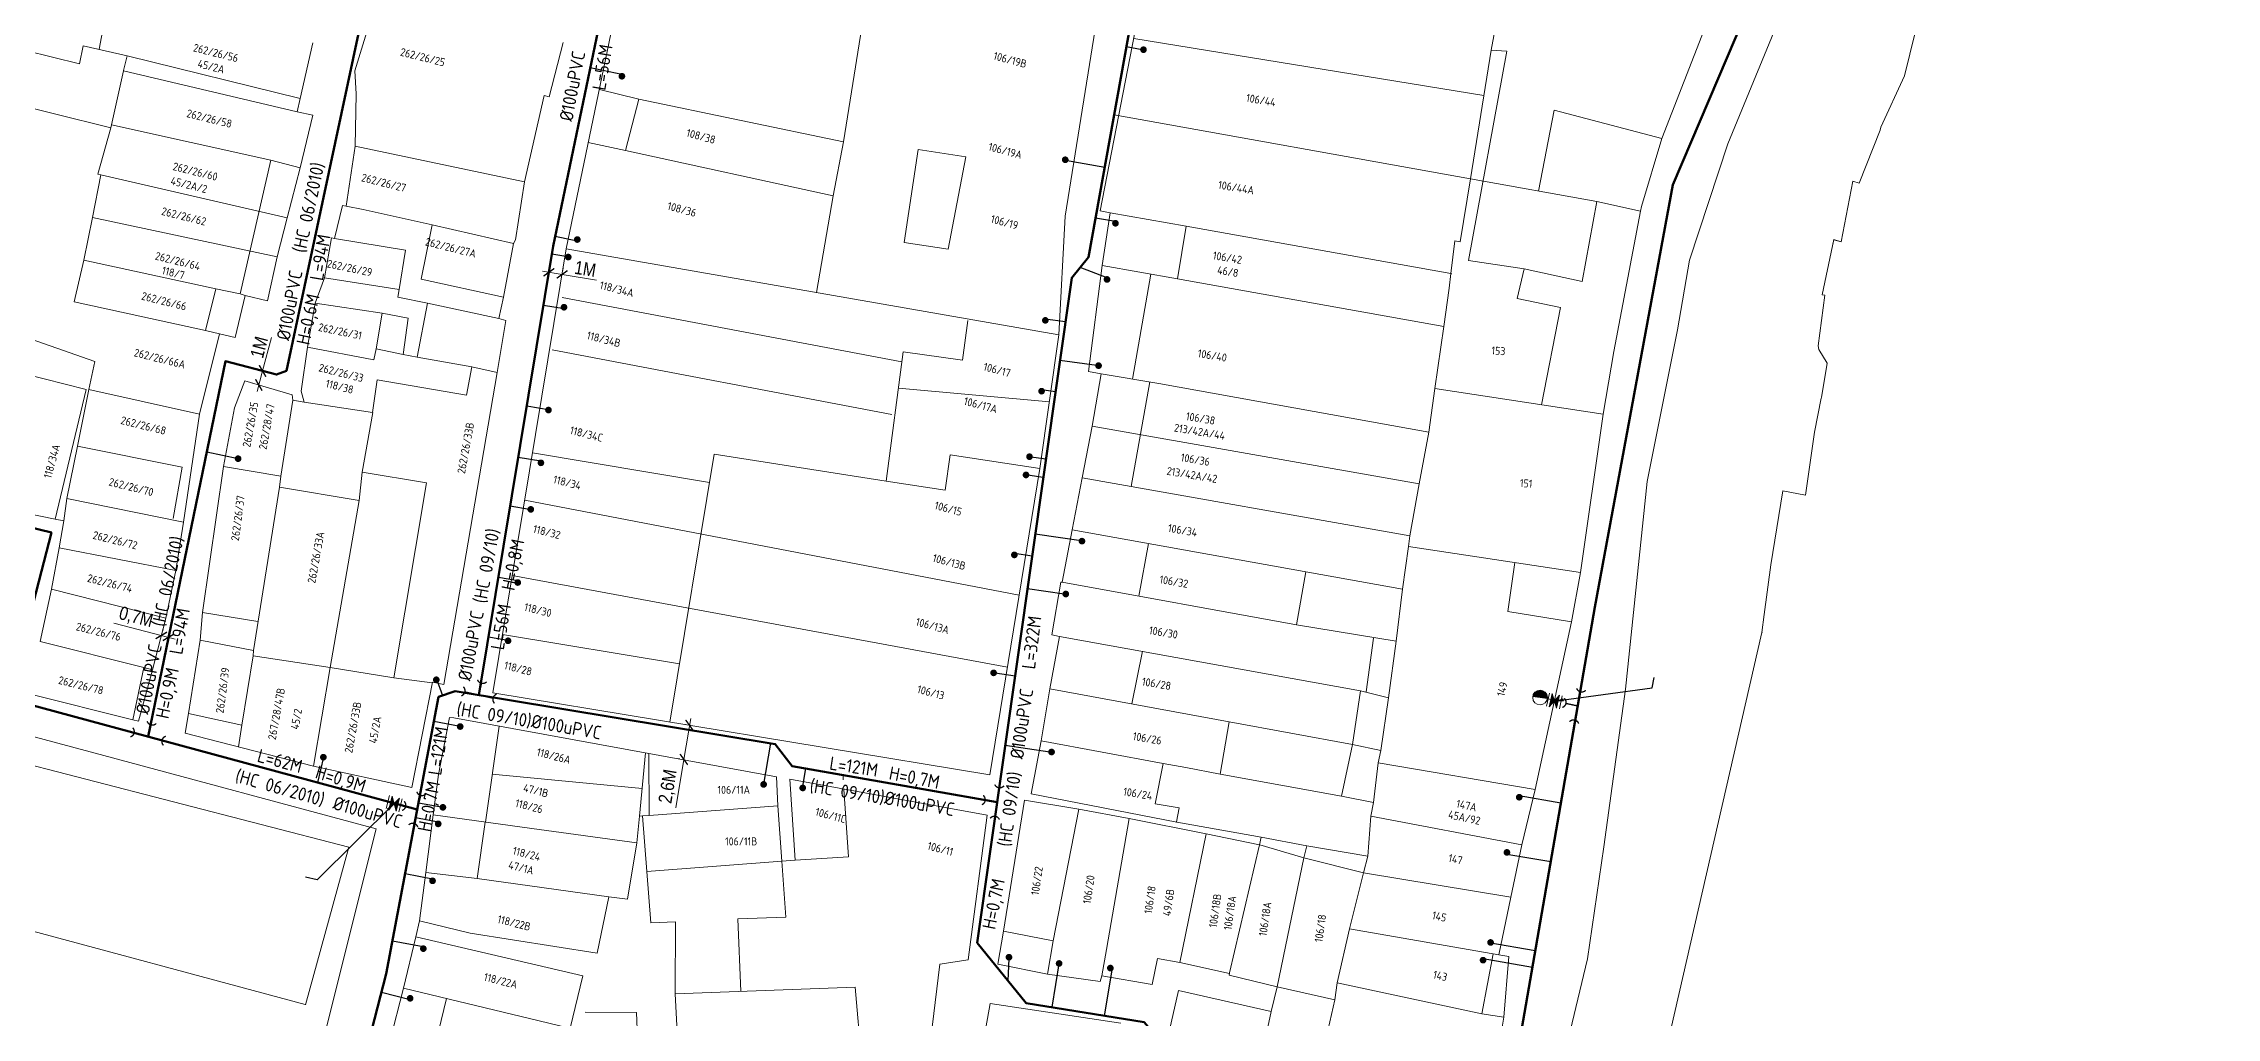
# Model space of a CAD drawing. Header units: inches. Extents: x 595615 to 1194060, y 1190840 to 2385448.
# Drawn here: x 596549 to 596712, y 1191219.3 to 1191292.4 of the extents above; entities that cross this region are included whole.
import ezdxf
from ezdxf.enums import TextEntityAlignment as Align

# ---------------------------------------------------------------- set-up
doc = ezdxf.new("R2010")
doc.units = ezdxf.units.IN
doc.header["$MEASUREMENT"] = 0
doc.layers.get('Defpoints').update_dxf_attribs({"color": 1})
for name, color, linetype, lineweight in [('Chitiet', 4, 'Continuous', 9), ('DN 100 uPVC', 4, 'Continuous', 50), ('DN 25 PE', 40, 'Continuous', 30), ('DOSAU', 2, 'Continuous', 20), ('DUONG CACH LE', 112, 'Continuous', 5), ('NAM-CDAI', 220, 'Continuous', 25), ('Nen_HTHANH-TP', 9, 'Continuous', 0), ('Nen_SN-HTHANH-TP_new', 7, 'Continuous', 0), ('Nen_SN_HTHANH_old', 9, 'Continuous', 0), ('ONG CAP 3 (DADT)', 221, 'Continuous', 50), ('Te', 4, 'Continuous', 15), ('TEXT PIPE', 3, 'Continuous', 25), ('TLK 15', 220, 'Continuous', 20), ('Trucuuhoa', 1, 'Continuous', 15), ('VAN', 7, 'Continuous', 20)]:
    doc.layers.add(name, color=color, linetype=linetype, lineweight=lineweight)
doc.layers.add('ki hieu van', color=170, linetype='Continuous')
doc.styles.add('Sonha_QTB', font='isocp.shx', dxfattribs={"height": 0.6, "bigfont": 'bigfont.shx'})
doc.styles.add('text', font='isocp2.shx')
doc.styles.add('VNI-HC', font='VHELVCN_0.TTF')
doc.dimstyles.new('DUONG KICH THUOC', dxfattribs={"dimtxt": 1, "dimasz": 0.7, "dimexe": 0.5, "dimexo": 0.3, "dimgap": 0.2, "dimtad": 1, "dimzin": 0, "dimdsep": 46, "dimtxsty": 'VNI-HC', "dimblk": 'ARCHTICK', "dimcen": 0.09, "dimdle": 0.5, "dimclrd": 256, "dimclre": 256, "dimclrt": 256, "dimadec": 0, "dimazin": 0, "dimtfac": 1, "dimtofl": 0, "dimtmove": 0, "dimatfit": 3, "dimfxl": 1, "dimtolj": 1, "dimtzin": 0, "dimlwd": -1, "dimlwe": -1, "dimarcsym": 0})

# ---------------------------------------------------------------- blocks, each defined once
blk = doc.blocks.new('TLK 15')
at = {"layer": 'TLK 15', "linetype": 'Continuous', "const_width": 0.25}
blk.add_lwpolyline([(-0.125, 0, 1), (0.125, 0, 1)], format="xyb", close=True, dxfattribs=at)
blk = doc.blocks.new('Trucuuhoa100')
at = {"layer": 'Trucuuhoa', "linetype": 'Continuous'}
blk.add_hatch(color=256, dxfattribs=at).paths.add_polyline_path([(0.55, 0, 0.414373), (0, 0.55, 0.414055), (-0.55, 0)])
blk.add_line((-0.55, 0), (0.55, 0), dxfattribs=at)
at = {"layer": 'Trucuuhoa', "linetype": 'Continuous', "flags": 128}
blk.add_lwpolyline([(0.55, -0.02), (0.89, -0.02)], dxfattribs=at)
at = {"layer": 'Trucuuhoa', "linetype": 'Continuous'}
blk.add_circle((0, 0), 0.551, dxfattribs=at)
blk = doc.blocks.new('VAN')
at = {"layer": 'VAN'}
h = blk.add_hatch(color=256, dxfattribs=at)
h.paths.add_polyline_path([(0.21, -0.5), (0.49, 0), (0.21, 0.5)])
h.paths.add_polyline_path([(0.77, 0.5), (0.49, 0), (0.77, -0.5)])
at = {"layer": 'VAN', "ltscale": 100}
for p, q in [((0, 0.5), (0, -0.5)), ((0.77, -0.5), (0.21, 0.5)), ((0.21, -0.5), (0.77, 0.5)), ((0.21, 0.5), (0.21, -0.5)), ((0.77, 0.5), (0.77, -0.5)), ((0.98, 0.5), (0.98, -0.5))]:
    blk.add_line(p, q, dxfattribs=at)
blk = doc.blocks.new('TE+VAN')
at = {"layer": 'Chitiet', "ltscale": 100, "const_width": 0.1}
for points in [[(-0.35, 1.28, 0.571257), (0.35, 1.28)], [(1.1, 0.35, 0.571257), (1.1, -0.35)], [(0.35, -1.28, 0.571257), (-0.35, -1.28)]]:
    blk.add_lwpolyline(points, format="xyb", dxfattribs=at)
for points in [[(0, -1.08), (0, 1.08)], [(0.9, 0), (0, 0)]]:
    blk.add_lwpolyline(points, dxfattribs=at)
at = {"layer": 'VAN'}
blk.add_blockref('VAN', (1.3, 0), dxfattribs=at)
blk = doc.blocks.new('_ArchTick')
at = {"color": 0, "linetype": 'ByBlock', "const_width": 0.15}
blk.add_lwpolyline([(-0.5, -0.5), (0.5, 0.5)], dxfattribs=at)
blk = doc.blocks.new('*D169')
at = {"layer": 'Defpoints', "color": 0}
for p in [(596597.48, 1191241.24), (596597.06, 1191238.68), (596597.06, 1191238.68)]:
    blk.add_point(p, dxfattribs=at)
at = {"layer": 'DUONG CACH LE'}
for p, q in [((596597.19, 1191241.29), (596596.99, 1191241.32)), ((596597.57, 1191241.74), (596597.06, 1191238.68)), ((596596.76, 1191238.73), (596596.57, 1191238.76)), ((596597.06, 1191238.68), (596596.46, 1191235.05))]:
    blk.add_line(p, q, dxfattribs=at)
at = {"layer": 'DUONG CACH LE', "xscale": 0.7, "yscale": 0.7, "zscale": 0.7}
for p, rotation in [((596597.48, 1191241.24), 80.59979842711198), ((596597.06, 1191238.68), 260.599798427112)]:
    blk.add_blockref('_ArchTick', p, dxfattribs=dict(at, rotation=rotation))
at = {"layer": 'DUONG CACH LE', "insert": (596595.92, 1191236.65), "char_height": 1, "attachment_point": 5, "rotation": 80.5998, "style": 'VNI-HC'}
blk.add_mtext('\\A1;2,6M', dxfattribs=at)
blk = doc.blocks.new('TE1')
at = {"layer": 'Chitiet', "ltscale": 100, "const_width": 0.1}
for points in [[(-0.35, 1.28, 0.571257), (0.35, 1.28)], [(1.1, 0.35, 0.571257), (1.1, -0.35)], [(0.35, -1.28, 0.571257), (-0.35, -1.28)]]:
    blk.add_lwpolyline(points, format="xyb", dxfattribs=at)
for points in [[(0, -1.08), (0, 1.08)], [(0.9, 0), (0, 0)]]:
    blk.add_lwpolyline(points, dxfattribs=at)
blk = doc.blocks.new('*D173')
at = {"layer": 'Defpoints', "color": 0}
for p in [(596557.88, 1191247.98), (596557.88, 1191247.98), (596558.42, 1191247.84)]:
    blk.add_point(p, dxfattribs=at)
at = {"layer": 'DUONG CACH LE'}
for p, q in [((596557.88, 1191247.98), (596554.33, 1191248.9)), ((596558.91, 1191247.71), (596557.88, 1191247.98)), ((596557.96, 1191248.27), (596558.01, 1191248.46)), ((596558.5, 1191248.13), (596558.55, 1191248.32))]:
    blk.add_line(p, q, dxfattribs=at)
at = {"layer": 'DUONG CACH LE', "xscale": 0.7, "yscale": 0.7, "zscale": 0.7}
for p, rotation in [((596557.88, 1191247.98), 165.4554164705015), ((596558.42, 1191247.84), 345.4554164705015)]:
    blk.add_blockref('_ArchTick', p, dxfattribs=dict(at, rotation=rotation))
at = {"layer": 'DUONG CACH LE', "insert": (596555.97, 1191249.3), "char_height": 1, "attachment_point": 5, "rotation": 345.4554, "style": 'VNI-HC'}
blk.add_mtext('\\A1;0,7M', dxfattribs=at)
blk = doc.blocks.new('*D174')
at = {"layer": 'Defpoints', "color": 0}
for p in [(596565.19, 1191266.76), (596565.47, 1191267.81), (596565.47, 1191267.81)]:
    blk.add_point(p, dxfattribs=at)
at = {"layer": 'DUONG CACH LE'}
for p, q in [((596565.47, 1191267.81), (596566.13, 1191270.33)), ((596564.9, 1191266.84), (596564.71, 1191266.89)), ((596565.18, 1191267.88), (596564.98, 1191267.94)), ((596565.06, 1191266.28), (596565.47, 1191267.81))]:
    blk.add_line(p, q, dxfattribs=at)
at = {"layer": 'DUONG CACH LE', "xscale": 0.7, "yscale": 0.7, "zscale": 0.7}
for p, rotation in [((596565.47, 1191267.81), 75.20845111313828), ((596565.19, 1191266.76), 255.2084511131383)]:
    blk.add_blockref('_ArchTick', p, dxfattribs=dict(at, rotation=rotation))
at = {"layer": 'DUONG CACH LE', "insert": (596565.21, 1191269.59), "char_height": 1, "attachment_point": 5, "rotation": 75.2085, "style": 'VNI-HC'}
blk.add_mtext('\\A1;1M', dxfattribs=at)
blk = doc.blocks.new('*D218')
at = {"layer": 'Defpoints', "color": 0}
for p in [(596586.94, 1191275.21), (596587.93, 1191275.05), (596587.93, 1191275.05)]:
    blk.add_point(p, dxfattribs=at)
at = {"layer": 'DUONG CACH LE'}
for p, q in [((596586.45, 1191275.29), (596587.93, 1191275.05)), ((596586.99, 1191275.51), (596587.02, 1191275.7)), ((596587.93, 1191275.05), (596590.5, 1191274.62)), ((596587.98, 1191275.34), (596588.01, 1191275.54))]:
    blk.add_line(p, q, dxfattribs=at)
at = {"layer": 'DUONG CACH LE', "xscale": 0.7, "yscale": 0.7, "zscale": 0.7}
for p, rotation in [((596586.94, 1191275.21), 170.5997984338686), ((596587.93, 1191275.05), 350.5997984338686)]:
    blk.add_blockref('_ArchTick', p, dxfattribs=dict(at, rotation=rotation))
at = {"layer": 'DUONG CACH LE', "insert": (596589.67, 1191275.47), "char_height": 1, "attachment_point": 5, "rotation": 350.5998, "style": 'VNI-HC'}
blk.add_mtext('\\A1;1M', dxfattribs=at)

msp = doc.modelspace()

# ---------------------------------------------------------------- linework, layer by layer
at = {"layer": 'DN 100 uPVC'}
for points in [[(596629.027, 1191121.323), (596637.933, 1191169.226), (596637.245, 1191171.069), (596627.493, 1191173.597), (596627.143, 1191174.767), (596628.641, 1191182.293), (596632.702, 1191217.648), (596631.58, 1191218.977), (596622.714, 1191220.411), (596619.042, 1191224.932), (596626.142, 1191274.799), (596627.407, 1191276.336), (596641.895, 1191356.776), (596648.389, 1191390.194), (596654.614, 1191419.381), (596655.754, 1191420.109), (596656.107, 1191421.656)], [(596576.018, 1191326.824), (596577.739, 1191326.414), (596578.201, 1191325.385), (596577.364, 1191315.638), (596576.627, 1191311.607), (596574.377, 1191299.884), (596572.734, 1191293.454), (596567.256, 1191267.826), (596566.505, 1191267.534), (596562.687, 1191268.542), (596556.891, 1191240.394)], [(596591.626, 1191298.201), (596587.263, 1191277.159), (596581.692, 1191243.508)], [(596535.254, 1191259.191), (596549.641, 1191255.689), (596546.431, 1191243.225), (596577.074, 1191234.931)], [(596561.028, 1191169.64), (596564.081, 1191181.236), (596574.744, 1191222.608), (596578.668, 1191243.366), (596579.912, 1191243.802), (596603.906, 1191239.835), (596605.183, 1191238.183), (596620.544, 1191235.486)]]:
    msp.add_lwpolyline(points, dxfattribs=at)
at = {"layer": 'DN 25 PE'}
for p, q in [((596631.398, 1191291.901), (596630.248, 1191292.108)), ((596592.414, 1191290.036), (596590.035, 1191290.529)), ((596625.53, 1191283.646), (596628.623, 1191283.089)), ((596589.068, 1191277.54), (596587.413, 1191277.883)), ((596629.422, 1191279.012), (596627.937, 1191279.279)), ((596588.517, 1191276.352), (596587.166, 1191276.575)), ((596628.788, 1191274.798), (596626.774, 1191275.567)), ((596588.073, 1191272.462), (596586.528, 1191272.717)), ((596624.163, 1191271.729), (596625.674, 1191271.514)), ((596628.028, 1191268.208), (596625.259, 1191268.603)), ((596587.033, 1191264.879), (596585.278, 1191265.17)), ((596623.88, 1191266.42), (596624.928, 1191266.271)), ((596563.635, 1191261.233), (596561.281, 1191261.717)), ((596586.34, 1191261.046), (596584.642, 1191261.327)), ((596622.839, 1191260.013), (596624.013, 1191259.845)), ((596623.101, 1191261.382), (596624.209, 1191261.224)), ((596585.457, 1191257.432), (596584.036, 1191257.667)), ((596627.035, 1191255.049), (596623.403, 1191255.566)), ((596621.843, 1191254.142), (596623.174, 1191253.952)), ((596584.607, 1191252.072), (596583.15, 1191252.314)), ((596625.572, 1191251.085), (596622.821, 1191251.477)), ((596584.005, 1191247.578), (596582.41, 1191247.842)), ((596578.497, 1191244.78), (596578.957, 1191243.467)), ((596620.41, 1191245.172), (596621.893, 1191244.961)), ((596580.288, 1191241.148), (596578.319, 1191241.52)), ((596570.03, 1191238.847), (596569.588, 1191236.958)), ((596603.041, 1191236.684), (596603.571, 1191239.891)), ((596624.504, 1191239.238), (596621.147, 1191239.716)), ((596605.971, 1191236.668), (596606.206, 1191238.003)), ((596659.695, 1191235.972), (596662.819, 1191235.43)), ((596578.639, 1191233.975), (596576.953, 1191234.294)), ((596578.868, 1191235.089), (596577.165, 1191235.411)), ((596658.775, 1191231.586), (596662.054, 1191231.017)), ((596578.215, 1191229.703), (596576.159, 1191230.091)), ((596577.525, 1191224.619), (596575.207, 1191225.057)), ((596657.422, 1191224.956), (596660.897, 1191224.353)), ((596621.437, 1191223.724), (596621.345, 1191222.096)), ((596625.196, 1191223.507), (596624.645, 1191220.098)), ((596629.164, 1191223.037), (596628.586, 1191219.461)), ((596656.985, 1191223.754), (596660.682, 1191223.112)), ((596576.537, 1191220.645), (596574.382, 1191221.201))]:
    msp.add_line(p, q, dxfattribs=at)
at = {"layer": 'Nen_HTHANH-TP', "linetype": 'Continuous'}
for p, q in [((596628.273, 1191279.81), (596633.312, 1191305.674)), ((596659.355, 1191301.435), (596657.603, 1191291.874)), ((596681.956, 1191300.944), (596675.339, 1191284.838)), ((596675.339, 1191284.838), (596681.956, 1191300.944)), ((596675.438, 1191298.218), (596670.398, 1191285.244)), ((596554.029, 1191296.19), (596553.213, 1191291.95)), ((596574.169, 1191296.097), (596572.384, 1191290.325)), ((596542.612, 1191293.091), (596551.744, 1191290.838)), ((596625.653, 1191279.418), (596627.902, 1191293.43)), ((596689.392, 1191293.2), (596688.574, 1191289.939)), ((596688.574, 1191289.939), (596689.392, 1191293.2)), ((596551.744, 1191290.838), (596552.013, 1191292.189)), ((596552.013, 1191292.189), (596555.323, 1191291.431)), ((596555.054, 1191290.341), (596555.323, 1191291.431)), ((596568.286, 1191288.242), (596555.323, 1191291.431)), ((596569.252, 1191292.413), (596568.286, 1191288.242)), ((596588.012, 1191292.448), (596586.956, 1191288.357)), ((596658.773, 1191291.785), (596655.896, 1191276.082)), ((596656.031, 1191282.213), (596657.603, 1191291.874)), ((596658.773, 1191291.785), (596657.603, 1191291.874)), ((596541.025, 1191289.29), (596554.088, 1191286.04)), ((596555.054, 1191290.321), (596554.147, 1191286.26)), ((596555.054, 1191290.321), (596568.077, 1191287.232)), ((596572.384, 1191290.325), (596572.495, 1191288.595)), ((596686.808, 1191286.097), (596688.574, 1191289.939)), ((596686.808, 1191286.097), (596688.574, 1191289.939)), ((596568.286, 1191288.242), (596568.077, 1191287.232)), ((596572.495, 1191288.595), (596572.409, 1191284.665)), ((596586.596, 1191288.457), (596585.111, 1191281.995)), ((596586.956, 1191288.357), (596586.596, 1191288.457)), ((596592.679, 1191284.351), (596593.676, 1191288.182)), ((596593.676, 1191288.182), (596609.028, 1191284.995)), ((596554.088, 1191286.04), (596553.11, 1191282.56)), ((596554.147, 1191286.26), (596554.088, 1191286.04)), ((596554.147, 1191286.26), (596566.09, 1191283.62)), ((596568.077, 1191287.232), (596569.247, 1191286.983)), ((596569.247, 1191286.983), (596568.3, 1191283.042)), ((596656.031, 1191282.213), (596629.332, 1191287.021)), ((596661.141, 1191281.297), (596662.317, 1191287.368)), ((596662.317, 1191287.368), (596670.398, 1191285.244)), ((596686.808, 1191286.097), (596686.768, 1191285.867)), ((596686.768, 1191285.867), (596686.808, 1191286.097)), ((596572.409, 1191284.665), (596571.732, 1191280.175)), ((596585.111, 1191281.995), (596572.409, 1191284.665)), ((596609.028, 1191284.995), (596608.262, 1191280.934)), ((596613.575, 1191277.438), (596614.619, 1191284.409)), ((596614.619, 1191284.409), (596618.209, 1191283.872)), ((596670.398, 1191285.244), (596668.872, 1191280.133)), ((596675.339, 1191284.838), (596672.456, 1191276.116)), ((596672.456, 1191276.116), (596675.339, 1191284.838)), ((596686.768, 1191285.867), (596685.181, 1191281.896)), ((596685.181, 1191281.896), (596686.768, 1191285.867)), ((596566.09, 1191283.62), (596563.788, 1191273.598)), ((596566.09, 1191283.62), (596568.3, 1191283.042)), ((596568.3, 1191283.042), (596567.303, 1191279.301)), ((596608.262, 1191280.934), (596592.679, 1191284.351)), ((596618.209, 1191283.872), (596616.875, 1191276.951)), ((596552.713, 1191279.309), (596553.35, 1191282.51)), ((596553.11, 1191282.56), (596553.35, 1191282.51)), ((596553.35, 1191282.51), (596567.303, 1191279.301)), ((596584.424, 1191277.645), (596585.111, 1191281.995)), ((596655.274, 1191277.502), (596656.031, 1191282.213)), ((596656.031, 1191282.213), (596665.522, 1191280.51)), ((596684.711, 1191282.036), (596683.824, 1191277.505)), ((596683.824, 1191277.505), (596684.711, 1191282.036)), ((596685.181, 1191281.896), (596684.711, 1191282.036)), ((596684.711, 1191282.036), (596685.181, 1191281.896)), ((596571.472, 1191280.224), (596570.874, 1191277.744)), ((596571.732, 1191280.175), (596571.472, 1191280.224)), ((596573.023, 1191279.916), (596571.732, 1191280.175)), ((596578.183, 1191278.76), (596573.023, 1191279.916)), ((596629.013, 1191279.661), (596628.273, 1191279.81)), ((596628.416, 1191275.72), (596629.013, 1191279.661)), ((596634.734, 1191278.675), (596629.013, 1191279.661)), ((596664.407, 1191274.529), (596665.522, 1191280.51)), ((596665.522, 1191280.51), (596668.783, 1191279.803)), ((596666.791, 1191269.281), (596668.783, 1191279.803)), ((596668.872, 1191280.133), (596668.783, 1191279.803)), ((596552.713, 1191279.309), (596552.076, 1191276.119)), ((596552.713, 1191279.309), (596566.565, 1191276.36)), ((596567.303, 1191279.301), (596566.565, 1191276.36)), ((596578.183, 1191278.76), (596577.367, 1191274.699)), ((596578.183, 1191278.76), (596584.285, 1191277.365)), ((596625.653, 1191279.418), (596625.18, 1191270.508)), ((596634.734, 1191278.675), (596634.067, 1191274.725)), ((596654.576, 1191275.111), (596634.734, 1191278.675)), ((596566.565, 1191276.36), (596565.848, 1191273.08)), ((596570.644, 1191277.784), (596570.127, 1191274.803)), ((596570.874, 1191277.744), (596570.644, 1191277.784)), ((596576.185, 1191276.868), (596570.874, 1191277.744)), ((596576.185, 1191276.868), (596575.707, 1191273.908)), ((596584.285, 1191277.365), (596583.528, 1191273.334)), ((596584.285, 1191277.365), (596584.424, 1191277.645)), ((596588.246, 1191276.976), (596625.18, 1191270.508)), ((596616.875, 1191276.951), (596613.575, 1191277.438)), ((596654.576, 1191275.111), (596654.864, 1191277.572)), ((596654.864, 1191277.572), (596655.274, 1191277.502)), ((596682.418, 1191273.524), (596683.195, 1191277.205)), ((596682.418, 1191273.524), (596683.195, 1191277.205)), ((596683.195, 1191277.205), (596683.294, 1191277.665)), ((596683.195, 1191277.205), (596683.294, 1191277.655)), ((596683.294, 1191277.665), (596683.824, 1191277.505)), ((596683.294, 1191277.655), (596683.824, 1191277.505)), ((596552.076, 1191276.119), (596551.348, 1191272.988)), ((596552.076, 1191276.119), (596561.977, 1191273.967)), ((596570.127, 1191274.803), (596569.418, 1191272.883)), ((596570.127, 1191274.803), (596575.707, 1191273.908)), ((596577.367, 1191274.699), (596583.528, 1191273.334)), ((596627.402, 1191267.77), (596628.416, 1191275.72)), ((596634.067, 1191274.725), (596628.416, 1191275.72)), ((596630.693, 1191267.192), (596632.086, 1191275.073)), ((596654.04, 1191271.151), (596634.067, 1191274.725)), ((596654.447, 1191274.021), (596654.576, 1191275.111)), ((596654.636, 1191275.101), (596654.576, 1191275.111)), ((596660.056, 1191275.456), (596655.896, 1191276.082)), ((596659.548, 1191273.235), (596660.056, 1191275.456)), ((596660.056, 1191275.456), (596664.407, 1191274.529)), ((596672.456, 1191276.116), (596671.57, 1191270.895)), ((596671.57, 1191270.895), (596672.456, 1191276.116)), ((596551.348, 1191272.988), (596561.18, 1191270.836)), ((596561.18, 1191270.836), (596561.977, 1191273.967)), ((596563.788, 1191273.598), (596561.977, 1191273.967)), ((596563.42, 1191270.328), (596564.168, 1191273.478)), ((596564.168, 1191273.478), (596563.788, 1191273.598)), ((596565.848, 1191273.08), (596564.168, 1191273.478)), ((596575.707, 1191273.908), (596575.608, 1191273.338)), ((596575.608, 1191273.338), (596577.848, 1191272.89)), ((596583.528, 1191273.334), (596583.189, 1191271.734)), ((596654.04, 1191271.151), (596654.447, 1191274.021)), ((596662.788, 1191272.558), (596659.548, 1191273.235)), ((596682.618, 1191273.494), (596682.101, 1191269.694)), ((596682.101, 1191269.694), (596682.618, 1191273.494)), ((596682.618, 1191273.494), (596682.418, 1191273.524)), ((596682.618, 1191273.494), (596682.418, 1191273.524)), ((596569.418, 1191272.883), (596568.851, 1191269.592)), ((596569.418, 1191272.883), (596574.429, 1191272.147)), ((596574.429, 1191272.147), (596573.981, 1191269.476)), ((596574.429, 1191272.147), (596576.389, 1191271.758)), ((596576.389, 1191271.758), (596576.011, 1191269.038)), ((596577.848, 1191272.89), (596577.061, 1191268.839)), ((596577.848, 1191272.89), (596583.189, 1191271.734)), ((596583.699, 1191271.594), (596583.052, 1191267.684)), ((596583.189, 1191271.734), (596583.699, 1191271.594)), ((596618.359, 1191271.602), (596617.942, 1191268.622)), ((596661.364, 1191265.277), (596662.788, 1191272.558)), ((596552.892, 1191268.509), (596548.11, 1191270.196)), ((596560.745, 1191264.576), (596562.24, 1191270.597)), ((596561.18, 1191270.836), (596562.24, 1191270.597)), ((596562.24, 1191270.597), (596563.42, 1191270.328)), ((596623.748, 1191260.497), (596625.18, 1191270.508)), ((596654.04, 1191271.151), (596653.373, 1191266.49)), ((596671.57, 1191270.895), (596669.289, 1191259.523)), ((596669.289, 1191259.523), (596671.57, 1191270.895)), ((596682.101, 1191269.694), (596682.171, 1191269.424)), ((596682.171, 1191269.424), (596682.101, 1191269.694)), ((596552.443, 1191266.419), (596552.892, 1191268.509)), ((596568.363, 1191266.292), (596568.851, 1191269.592)), ((596568.851, 1191269.592), (596573.802, 1191268.646)), ((596573.981, 1191269.476), (596573.802, 1191268.646)), ((596573.981, 1191269.476), (596576.011, 1191269.038)), ((596576.011, 1191269.038), (596577.061, 1191268.839)), ((596577.061, 1191268.839), (596581.162, 1191268.112)), ((596581.162, 1191268.112), (596580.764, 1191266.002)), ((596581.162, 1191268.112), (596583.052, 1191267.684)), ((596612.219, 1191259.547), (596613.511, 1191269.248)), ((596613.511, 1191269.248), (596617.942, 1191268.622)), ((596665.985, 1191264.571), (596666.791, 1191269.281)), ((596682.782, 1191268.384), (596682.171, 1191269.424)), ((596682.782, 1191268.384), (596682.171, 1191269.424)), ((596682.782, 1191268.384), (596682.354, 1191265.824)), ((596682.354, 1191265.824), (596682.782, 1191268.384)), ((596547.522, 1191267.615), (596552.253, 1191266.419)), ((596563.364, 1191265.048), (596564.143, 1191267.068)), ((596564.143, 1191267.068), (596567.684, 1191266.021)), ((596574.073, 1191267.136), (596573.715, 1191264.696)), ((596580.764, 1191266.002), (596574.073, 1191267.136)), ((596583.052, 1191267.684), (596579.071, 1191244.29)), ((596624.464, 1191265.502), (596613.148, 1191266.522)), ((596628.342, 1191267.6), (596627.402, 1191267.77)), ((596627.666, 1191263.68), (596628.342, 1191267.6)), ((596628.342, 1191267.6), (596632.673, 1191266.874)), ((596631.296, 1191263.083), (596632.003, 1191267.003)), ((596652.906, 1191263.22), (596632.673, 1191266.874)), ((596652.906, 1191263.22), (596653.373, 1191266.49)), ((596665.985, 1191264.571), (596653.373, 1191266.49)), ((596549.931, 1191256.687), (596552.253, 1191266.419)), ((596552.443, 1191266.419), (596551.587, 1191262.178)), ((596552.443, 1191266.419), (596560.745, 1191264.576)), ((596562.548, 1191260.637), (596563.364, 1191265.048)), ((596566.849, 1191259.931), (596567.744, 1191265.611)), ((596567.684, 1191266.021), (596567.744, 1191265.611)), ((596567.744, 1191265.611), (596568.594, 1191265.462)), ((596568.594, 1191265.462), (596568.363, 1191266.292)), ((596568.594, 1191265.462), (596573.715, 1191264.696)), ((596681.836, 1191263.233), (596682.344, 1191265.774)), ((596681.836, 1191263.233), (596682.344, 1191265.774)), ((596682.344, 1191265.774), (596682.354, 1191265.824)), ((596682.344, 1191265.774), (596682.354, 1191265.824)), ((596559.531, 1191256.475), (596560.745, 1191264.576)), ((596573.735, 1191264.696), (596572.938, 1191260.216)), ((596573.715, 1191264.696), (596573.735, 1191264.696)), ((596626.929, 1191259.799), (596627.666, 1191263.68)), ((596627.666, 1191263.68), (596652.199, 1191259.34)), ((596652.906, 1191263.22), (596652.199, 1191259.34)), ((596665.985, 1191264.571), (596664.284, 1191252.689)), ((596681.17, 1191258.503), (596681.836, 1191263.233)), ((596681.17, 1191258.503), (596681.836, 1191263.233)), ((596551.587, 1191262.178), (596550.8, 1191258.238)), ((596551.587, 1191262.178), (596559.448, 1191260.605)), ((596598.978, 1191259.445), (596585.711, 1191261.662)), ((596631.296, 1191263.083), (596630.599, 1191259.152)), ((596558.771, 1191256.754), (596559.448, 1191260.605)), ((596560.977, 1191249.696), (596562.548, 1191260.637)), ((596566.849, 1191259.931), (596562.548, 1191260.637)), ((596566.739, 1191259.091), (596566.849, 1191259.931)), ((596572.938, 1191260.216), (596572.72, 1191258.085)), ((596572.938, 1191260.216), (596577.759, 1191259.429)), ((596617.017, 1191261.511), (596616.659, 1191258.871)), ((596623.748, 1191260.497), (596617.017, 1191261.511)), ((596620.007, 1191237.514), (596623.748, 1191260.497)), ((596566.739, 1191259.091), (596564.779, 1191246.859)), ((596572.72, 1191258.085), (596566.739, 1191259.091)), ((596577.759, 1191259.429), (596575.321, 1191244.797)), ((596616.659, 1191258.871), (596612.219, 1191259.547)), ((596626.929, 1191259.799), (596626.172, 1191255.889)), ((596651.492, 1191255.439), (596626.929, 1191259.799)), ((596651.492, 1191255.439), (596652.199, 1191259.34)), ((596669.289, 1191259.523), (596667.662, 1191243.952)), ((596667.662, 1191243.952), (596669.289, 1191259.523)), ((596679.47, 1191258.832), (596678.554, 1191253.261)), ((596678.554, 1191253.261), (596679.47, 1191258.832)), ((596681.17, 1191258.503), (596679.47, 1191258.832)), ((596679.47, 1191258.832), (596681.17, 1191258.503)), ((596545.39, 1191257.633), (596549.931, 1191256.687)), ((596549.931, 1191256.687), (596550.561, 1191256.578)), ((596550.561, 1191256.578), (596550.8, 1191258.238)), ((596550.8, 1191258.238), (596559.531, 1191256.475)), ((596572.72, 1191258.085), (596570.55, 1191245.574)), ((596550.223, 1191254.557), (596550.561, 1191256.578)), ((596558.964, 1191252.854), (596559.531, 1191256.475)), ((596625.435, 1191251.968), (596626.172, 1191255.889)), ((596650.935, 1191251.458), (596626.172, 1191255.889)), ((596651.492, 1191255.439), (596651.383, 1191254.659)), ((596549.635, 1191251.457), (596550.223, 1191254.557)), ((596550.223, 1191254.557), (596558.964, 1191252.854)), ((596631.903, 1191254.863), (596631.176, 1191250.923)), ((596651.383, 1191254.659), (596650.935, 1191251.458)), ((596664.284, 1191252.689), (596651.383, 1191254.659)), ((596659.364, 1191253.445), (596658.837, 1191249.775)), ((596558.217, 1191249.274), (596558.964, 1191252.854)), ((596624.658, 1191248.017), (596625.325, 1191251.978)), ((596625.325, 1191251.978), (596625.435, 1191251.968)), ((596642.998, 1191248.772), (596625.435, 1191251.968)), ((596642.998, 1191248.772), (596643.704, 1191252.753)), ((596664.284, 1191252.689), (596663.607, 1191248.989)), ((596678.554, 1191253.261), (596678.057, 1191249.55)), ((596678.057, 1191249.55), (596678.554, 1191253.261)), ((596548.789, 1191247.536), (596549.635, 1191251.457)), ((596549.635, 1191251.457), (596558.217, 1191249.274)), ((596650.935, 1191251.458), (596650.459, 1191247.548)), ((596557.21, 1191245.393), (596558.217, 1191249.274)), ((596560.799, 1191247.626), (596560.977, 1191249.696)), ((596560.977, 1191249.696), (596565.127, 1191249.029)), ((596650.459, 1191247.548), (596642.998, 1191248.772)), ((596658.837, 1191249.775), (596663.607, 1191248.989)), ((596663.607, 1191248.989), (596660.898, 1191236.427)), ((596677.888, 1191248.2), (596678.057, 1191249.55)), ((596677.888, 1191248.2), (596678.057, 1191249.55)), ((596548.789, 1191247.536), (596556.57, 1191245.562)), ((596559.923, 1191242.125), (596560.799, 1191247.626)), ((596560.799, 1191247.626), (596564.779, 1191246.859)), ((596624.512, 1191243.987), (596625.218, 1191247.908)), ((596625.218, 1191247.908), (596624.658, 1191248.017)), ((596647.802, 1191243.816), (596625.218, 1191247.908)), ((596648.758, 1191247.777), (596648.212, 1191243.756)), ((596650.459, 1191247.548), (596649.902, 1191243.308)), ((596670.753, 1191217.134), (596677.888, 1191248.2)), ((596670.753, 1191217.134), (596677.888, 1191248.2)), ((596571.931, 1191232.095), (596517.3, 1191246.241)), ((596555.733, 1191241.662), (596556.57, 1191245.562)), ((596556.173, 1191241.542), (596557.21, 1191245.393)), ((596556.57, 1191245.562), (596557.21, 1191245.393)), ((596564.769, 1191246.459), (596563.924, 1191241.238)), ((596564.779, 1191246.859), (596564.769, 1191246.459)), ((596564.769, 1191246.459), (596570.55, 1191245.574)), ((596570.55, 1191245.574), (596569.296, 1191238.183)), ((596570.55, 1191245.574), (596575.321, 1191244.797)), ((596631.449, 1191246.793), (596630.652, 1191242.842)), ((596575.321, 1191244.797), (596578.191, 1191244.42)), ((596576.667, 1191236.569), (596578.201, 1191244.48)), ((596578.201, 1191244.48), (596579.071, 1191244.29)), ((596582.735, 1191243.684), (596620.007, 1191237.514)), ((596624.512, 1191243.987), (596623.855, 1191240.077)), ((596637.954, 1191241.488), (596624.512, 1191243.987)), ((596647.185, 1191239.805), (596647.802, 1191243.816)), ((596649.902, 1191243.308), (596647.802, 1191243.816)), ((596667.662, 1191243.952), (596666.041, 1191232.121)), ((596666.041, 1191232.121), (596667.662, 1191243.952)), ((596547.972, 1191243.595), (596555.733, 1191241.662)), ((596559.657, 1191240.652), (596559.923, 1191242.125)), ((596559.923, 1191242.125), (596563.924, 1191241.238)), ((596649.315, 1191239.347), (596649.902, 1191243.308)), ((596545.274, 1191241.193), (596553.566, 1191238.98)), ((596555.733, 1191241.662), (596556.173, 1191241.542)), ((596559.657, 1191240.652), (596569.296, 1191238.183)), ((596563.924, 1191241.238), (596563.655, 1191239.628)), ((596579.493, 1191241.831), (596578.667, 1191237.54)), ((596579.493, 1191241.831), (596579.805, 1191241.792)), ((596579.805, 1191241.792), (596604.006, 1191237.381)), ((596583.207, 1191241.172), (596582.19, 1191233.973)), ((596637.954, 1191241.488), (596637.277, 1191237.587)), ((596637.954, 1191241.488), (596647.185, 1191239.805)), ((596553.566, 1191238.98), (596573.98, 1191233.466)), ((596594.184, 1191239.171), (596593.729, 1191234.422)), ((596594.449, 1191234.473), (596594.427, 1191239.127)), ((596623.098, 1191236.096), (596623.855, 1191240.077)), ((596623.855, 1191240.077), (596632.996, 1191238.364)), ((596646.368, 1191235.915), (596647.185, 1191239.805)), ((596647.185, 1191239.805), (596649.315, 1191239.347)), ((596649.315, 1191239.347), (596649.116, 1191238.417)), ((596569.296, 1191238.183), (596576.667, 1191236.569)), ((596578.667, 1191237.54), (596578.259, 1191234.52)), ((596582.698, 1191237.572), (596593.928, 1191236.496)), ((596604.006, 1191237.381), (596604.099, 1191235.191)), ((596605.402, 1191231.122), (596605.004, 1191237.199)), ((596605.004, 1191237.199), (596619.799, 1191234.502)), ((596609.015, 1191237.156), (596608.995, 1191237.461)), ((596632.996, 1191238.364), (596632.388, 1191235.354)), ((596632.996, 1191238.364), (596634.696, 1191238.075)), ((596634.696, 1191238.075), (596637.277, 1191237.587)), ((596646.368, 1191235.915), (596637.277, 1191237.587)), ((596649.116, 1191238.417), (596648.768, 1191235.457)), ((596660.898, 1191236.427), (596649.116, 1191238.417)), ((596609.393, 1191231.383), (596609.061, 1191236.46)), ((596621.036, 1191225.794), (596622.608, 1191235.616)), ((596622.608, 1191235.616), (596626.679, 1191234.949)), ((596623.098, 1191236.096), (596634.02, 1191233.985)), ((596648.768, 1191235.457), (596646.368, 1191235.915)), ((596660.898, 1191236.427), (596659.901, 1191232.286)), ((596514.059, 1191235.028), (596568.671, 1191220.302)), ((596578.259, 1191234.52), (596577.703, 1191230.209)), ((596578.259, 1191234.52), (596585.67, 1191233.496)), ((596581.573, 1191229.743), (596582.16, 1191233.983)), ((596593.729, 1191234.422), (596593.531, 1191232.422)), ((596593.729, 1191234.422), (596593.959, 1191234.443)), ((596594.449, 1191234.473), (596593.959, 1191234.443)), ((596593.959, 1191234.443), (596594.273, 1191230.273)), ((596594.449, 1191234.473), (596604.099, 1191235.191)), ((596604.099, 1191235.191), (596604.412, 1191231.051)), ((596618.388, 1191223.642), (596619.799, 1191234.502)), ((596624.757, 1191225.067), (596626.679, 1191234.949)), ((596626.679, 1191234.949), (596630.459, 1191234.252)), ((596628.747, 1191224.441), (596630.459, 1191234.252)), ((596630.459, 1191234.252), (596636.23, 1191233.107)), ((596632.388, 1191235.354), (596634.189, 1191235.055)), ((596634.189, 1191235.055), (596634.01, 1191233.995)), ((596634.02, 1191233.985), (596634.01, 1191233.995)), ((596640.35, 1191232.85), (596634.02, 1191233.985)), ((596648.332, 1191231.416), (596648.569, 1191234.427)), ((596648.768, 1191235.457), (596648.569, 1191234.427)), ((596659.901, 1191232.286), (596648.569, 1191234.427)), ((596573.98, 1191233.466), (596557.912, 1191169.123)), ((596585.67, 1191233.496), (596593.531, 1191232.422)), ((596593.531, 1191232.422), (596592.844, 1191228.212)), ((596634.238, 1191223.455), (596636.23, 1191233.107)), ((596636.23, 1191233.107), (596640.211, 1191232.28)), ((596640.211, 1191232.28), (596637.969, 1191222.668)), ((596640.35, 1191232.85), (596640.211, 1191232.28)), ((596640.211, 1191232.28), (596640.251, 1191232.27)), ((596643.542, 1191231.293), (596640.251, 1191232.27)), ((596643.781, 1191232.193), (596640.35, 1191232.85)), ((596659.901, 1191232.286), (596659.074, 1191228.365)), ((596568.681, 1191220.282), (596571.931, 1191232.095)), ((596594.273, 1191230.273), (596604.412, 1191231.051)), ((596604.412, 1191231.051), (596605.402, 1191231.122)), ((596604.705, 1191226.861), (596604.412, 1191231.051)), ((596609.393, 1191231.383), (596605.402, 1191231.122)), ((596643.542, 1191231.293), (596641.55, 1191221.621)), ((596643.781, 1191232.193), (596643.542, 1191231.293)), ((596643.542, 1191231.293), (596648.013, 1191230.186)), ((596648.332, 1191231.416), (596643.781, 1191232.193)), ((596648.332, 1191231.416), (596648.013, 1191230.186)), ((596666.041, 1191232.121), (596664.808, 1191223.74)), ((596664.808, 1191223.74), (596666.041, 1191232.121)), ((596577.703, 1191230.209), (596577.236, 1191226.569)), ((596577.703, 1191230.209), (596581.573, 1191229.743)), ((596581.573, 1191229.743), (596591.434, 1191228.38)), ((596594.273, 1191230.273), (596594.576, 1191226.433)), ((596648.013, 1191230.186), (596646.966, 1191225.985)), ((596659.074, 1191228.365), (596648.013, 1191230.186)), ((596590.567, 1191224.16), (596591.434, 1191228.38)), ((596591.434, 1191228.38), (596592.844, 1191228.212)), ((596659.074, 1191228.365), (596658.178, 1191224.024)), ((596577.236, 1191226.569), (596576.956, 1191225.389)), ((596577.236, 1191226.569), (596581.046, 1191225.662)), ((596594.576, 1191226.433), (596596.426, 1191226.514)), ((596596.4, 1191221.114), (596596.426, 1191226.514)), ((596604.705, 1191226.861), (596601.105, 1191226.728)), ((596601.105, 1191226.728), (596601.32, 1191221.288)), ((596620.598, 1191223.324), (596621.036, 1191225.794)), ((596621.036, 1191225.794), (596624.757, 1191225.067)), ((596646.966, 1191225.985), (596646.039, 1191221.935)), ((596658.178, 1191224.024), (596646.966, 1191225.985)), ((596576.956, 1191225.389), (596576.03, 1191221.538)), ((596576.956, 1191225.389), (596589.489, 1191222.449)), ((596581.046, 1191225.662), (596590.567, 1191224.16)), ((596624.319, 1191222.587), (596624.757, 1191225.067)), ((596628.389, 1191222.46), (596628.747, 1191224.441)), ((596656.901, 1191219.593), (596657.748, 1191224.104)), ((596589.489, 1191222.449), (596588.542, 1191218.518)), ((596616.258, 1191223.34), (596615.672, 1191218.6)), ((596616.258, 1191223.34), (596618.388, 1191223.642)), ((596620.598, 1191223.324), (596624.319, 1191222.587)), ((596628.279, 1191222.02), (596624.319, 1191222.587)), ((596628.389, 1191222.46), (596628.279, 1191222.02)), ((596632.179, 1191221.793), (596628.389, 1191222.46)), ((596632.578, 1191223.754), (596632.179, 1191221.793)), ((596634.238, 1191223.455), (596632.578, 1191223.754)), ((596637.969, 1191222.638), (596634.238, 1191223.455)), ((596637.969, 1191222.638), (596637.939, 1191222.508)), ((596637.939, 1191222.508), (596641.55, 1191221.621)), ((596637.969, 1191222.668), (596637.969, 1191222.638)), ((596637.979, 1191222.638), (596637.969, 1191222.638)), ((596658.178, 1191224.024), (596658.918, 1191223.905)), ((596658.551, 1191219.365), (596658.918, 1191223.905)), ((596664.808, 1191223.74), (596661.908, 1191211.527)), ((596661.908, 1191211.527), (596664.808, 1191223.74)), ((596576.03, 1191221.538), (596575.023, 1191217.537)), ((596576.03, 1191221.538), (596589.642, 1191218.259)), ((596609.9, 1191221.605), (596596.4, 1191221.114)), ((596596.704, 1191215.735), (596596.4, 1191221.114)), ((596609.9, 1191221.605), (596610.384, 1191216.156)), ((596633.353, 1191217.834), (596634.14, 1191221.345)), ((596634.14, 1191221.345), (596641.091, 1191219.791)), ((596641.55, 1191221.621), (596641.091, 1191219.791)), ((596641.55, 1191221.621), (596645.86, 1191220.644)), ((596645.86, 1191220.644), (596646.039, 1191221.935)), ((596656.901, 1191219.593), (596646.039, 1191221.935)), ((596578.293, 1191216.74), (596579.26, 1191220.761)), ((596589.651, 1191219.729), (596593.511, 1191219.702)), ((596593.511, 1191219.702), (596593.736, 1191213.942)), ((596620.021, 1191220.374), (596619.583, 1191217.863)), ((596620.021, 1191220.374), (596629.812, 1191218.901)), ((596640.354, 1191216.25), (596641.091, 1191219.791)), ((596645.86, 1191220.644), (596645.372, 1191218.444)), ((596658.551, 1191219.365), (596656.901, 1191219.593)), ((596657.954, 1191215.914), (596658.551, 1191219.365))]:
    msp.add_line(p, q, dxfattribs=at)
for points in [[(596588.246, 1191276.976), (596592.94, 1191299.614), (596627.991, 1191293.989)], [(596609.028, 1191284.995), (596610.912, 1191296.73)], [(596630.792, 1191292.742), (596657.049, 1191288.469)], [(596593.676, 1191288.182), (596590.723, 1191288.92)], [(596592.679, 1191284.351), (596589.895, 1191284.929)], [(596608.262, 1191280.934), (596606.994, 1191273.693)], [(596588.246, 1191276.976), (596582.735, 1191243.684)], [(596587.926, 1191273.32), (596613.41, 1191268.486)], [(596587.181, 1191269.391), (596612.664, 1191264.556)], [(596612.219, 1191259.547), (596599.332, 1191261.583), (596596.005, 1191241.487)], [(596585.126, 1191258.127), (596622.201, 1191250.992)], [(596621.323, 1191245.6), (596584.192, 1191252.483)], [(596583.457, 1191248.046), (596596.727, 1191245.849)]]:
    msp.add_lwpolyline(points, dxfattribs=at)
msp.add_point((596677.888, 1191248.2), dxfattribs=at)
at = {"layer": 'ONG CAP 3 (DADT)'}
msp.add_lwpolyline([(596711.981, 1191408.397), (596709.347, 1191385.813), (596706.847, 1191365.819), (596694.768, 1191341.086), (596682.718, 1191308.757), (596671.211, 1191281.778), (596665.364, 1191250.098), (596659.761, 1191217.802), (596655.041, 1191183.872), (596651.682, 1191160.175), (596649.927, 1191140.389), (596648.61, 1191125.513), (596647.837, 1191118.103)], dxfattribs=at)

# ---------------------------------------------------------------- block references
at = {"layer": 'Chitiet'}
for p, rotation in [((596664.079, 1191242.692), 167.9538668475888), ((596577.074, 1191234.931), 166.0712049707088)]:
    msp.add_blockref('TE+VAN', p, dxfattribs=dict(at, rotation=rotation))
at = {"layer": 'Te'}
for p, rotation in [((596581.692, 1191243.508), 77.36363913046321), ((596556.886, 1191240.395), 75.68193631561437), ((596620.544, 1191235.486), 172.2380883134061)]:
    msp.add_blockref('TE1', p, dxfattribs=dict(at, rotation=rotation))
at = {"layer": 'TLK 15'}
for p in [(596631.523, 1191291.901), (596592.414, 1191289.911), (596625.655, 1191283.646), (596589.068, 1191277.665), (596629.422, 1191278.887), (596588.392, 1191276.352), (596628.788, 1191274.673), (596588.073, 1191272.587), (596624.163, 1191271.604), (596628.153, 1191268.208), (596623.88, 1191266.295), (596586.908, 1191264.879), (596622.976, 1191261.382), (596563.635, 1191261.233), (596586.34, 1191260.921), (596622.714, 1191260.013), (596585.582, 1191257.432), (596626.91, 1191255.049), (596621.843, 1191254.017), (596584.607, 1191251.947), (596625.697, 1191251.085), (596583.88, 1191247.578), (596620.285, 1191245.172), (596578.497, 1191244.655), (596580.288, 1191241.148), (596570.03, 1191238.847), (596624.629, 1191239.238), (596603.041, 1191236.809), (596605.971, 1191236.543), (596659.695, 1191235.847), (596578.639, 1191233.85), (596578.993, 1191235.089), (596658.775, 1191231.711), (596578.215, 1191229.578), (596577.525, 1191224.494), (596621.437, 1191223.849), (596657.547, 1191224.956), (596625.196, 1191223.382), (596629.039, 1191223.037), (596656.985, 1191223.629), (596576.537, 1191220.77)]:
    msp.add_blockref('TLK 15', p, dxfattribs=at)
at = {"layer": 'TLK 15', "rotation": 359.9999999934133}
for p in [(596659.695, 1191235.847), (596658.775, 1191231.711), (596657.547, 1191224.956), (596656.985, 1191223.629)]:
    msp.add_blockref('TLK 15', p, dxfattribs=at)
at = {"layer": 'Trucuuhoa', "rotation": 351.5948799779987}
msp.add_blockref('Trucuuhoa100', (596661.258, 1191243.325), dxfattribs=at)

# ---------------------------------------------------------------- texts
at = {"layer": 'DOSAU', "style": 'text'}
for s, rotation, p in [('H=0,6M', 77.98683, (596568.964, 1191269.703)), ('H=0,8M', 78.29809, (596584.336, 1191251.288)), ('H=0,9M', 77.98683, (596558.413, 1191241.669)), ('H=0,9M', 342.72464, (596569.351, 1191237.311)), ('H=0,7M', 348.95398, (596612.38, 1191237.196)), ('H=0,7M', 79.05637, (596578.063, 1191233.194)), ('H=0,7M', 78.76975, (596620.401, 1191225.874))]:
    msp.add_text(s, height=1, rotation=rotation, dxfattribs=at).set_placement(p)
at = {"layer": 'NAM-CDAI', "style": 'text'}
for s, rotation, p in [('L=56M', 80.60727, (596591.163, 1191288.8)), ('(HC 06/2010)', 77.90242, (596568.69, 1191276.605)), ('L=94M', 80.29601, (596569.996, 1191274.529)), ('(HC 06/2010)', 77.90242, (596558.139, 1191248.571)), ('(HC 09/10)', 79.62234, (596582.245, 1191250.328)), ('L=56M', 80.60727, (596583.552, 1191246.842)), ('L=94M', 80.29601, (596559.445, 1191246.495)), ('L=322M', 82.95591, (596623.386, 1191245.406)), ('(HC 09/10)', 350.42159, (596579.966, 1191241.996)), ('L=121M', 81.36555, (596578.859, 1191237.44)), ('L=62M', 345.03382, (596565.002, 1191238.523)), ('L=121M', 351.26316, (596607.926, 1191237.928)), ('(HC 06/2010)', 344.19225, (596563.342, 1191237.012)), ('(HC 09/10)', 350.42159, (596606.439, 1191236.247)), ('(HC 09/10)', 81.97098, (596621.571, 1191232.09))]:
    msp.add_text(s, height=1, rotation=rotation, dxfattribs=at).set_placement(p)
at = {"layer": 'Nen_SN-HTHANH-TP_new', "style": 'Sonha_QTB'}
for s, rotation, p in [('262/26/56', 346.02253, (596561.967, 1191291.659)), ('262/26/25', 346.02253, (596577.475, 1191291.341)), ('106/19B', 345.04623, (596621.522, 1191291.136)), ('106/44', 350.50786, (596640.33, 1191288.119)), ('262/26/58', 346.02253, (596561.48, 1191286.737)), ('108/38', 345.04623, (596598.343, 1191285.405)), ('106/19A', 345.04623, (596621.159, 1191284.319)), ('262/26/60', 346.02253, (596560.427, 1191282.763)), ('262/26/27', 346.02253, (596574.558, 1191281.924)), ('106/44A', 350.50786, (596638.472, 1191281.562)), ('262/26/62', 346.02253, (596559.573, 1191279.405)), ('108/36', 345.04623, (596596.914, 1191279.924)), ('106/19', 345.04623, (596621.101, 1191278.967)), ('262/26/64', 346.02253, (596559.114, 1191276.047)), ('262/26/27A', 346.02253, (596579.584, 1191277.054)), ('106/42', 350.50786, (596637.817, 1191276.306)), ('262/26/29', 348.36714, (596572.004, 1191275.533)), ('262/26/66', 346.02253, (596558.083, 1191273.044)), ('118/34A', 345.88932, (596592.033, 1191273.95)), ('262/26/31', 348.36714, (596571.288, 1191270.783)), ('118/34B', 345.88932, (596591.053, 1191270.186)), ('262/26/66A', 346.02253, (596557.761, 1191268.739)), ('262/26/33', 346.02253, (596571.366, 1191267.67)), ('106/17', 345.04623, (596620.541, 1191267.89)), ('106/40', 350.50786, (596636.684, 1191268.968)), ('153', 355.69668, (596658.138, 1191269.317)), ('262/26/35', 79.69271, (596564.559, 1191263.795)), ('106/17A', 345.04623, (596619.31, 1191265.249)), ('262/26/68', 346.02253, (596556.542, 1191263.721)), ('262/26/33B', 79.69271, (596580.697, 1191262.035)), ('118/34C', 345.88932, (596589.754, 1191263.084)), ('106/38', 350.50786, (596635.805, 1191264.25)), ('106/36', 350.50786, (596635.408, 1191261.163)), ('118/34', 345.88932, (596588.312, 1191259.444)), ('262/26/70', 346.02253, (596555.62, 1191259.109)), ('262/26/37', 82.46047, (596563.618, 1191256.775)), ('151', 355.69668, (596660.215, 1191259.38)), ('106/15', 345.04623, (596616.886, 1191257.487)), ('262/26/72', 346.02253, (596554.419, 1191255.119)), ('262/26/33A', 79.69271, (596569.472, 1191253.829)), ('118/32', 345.88932, (596586.784, 1191255.738)), ('106/34', 350.50786, (596634.456, 1191255.865)), ('106/13B', 345.04623, (596616.958, 1191253.486)), ('262/26/74', 346.02253, (596554.026, 1191251.888)), ('106/32', 350.50786, (596633.802, 1191252.014)), ('118/30', 345.88932, (596586.115, 1191249.883)), ('262/26/76', 346.02253, (596553.171, 1191248.256)), ('106/13A', 345.04623, (596615.703, 1191248.699)), ('106/30', 350.50786, (596633.019, 1191248.203)), ('262/26/39', 82.46047, (596562.472, 1191243.862)), ('118/28', 345.88932, (596584.631, 1191245.501)), ('262/26/78', 346.02253, (596551.857, 1191244.239)), ('267/28/47B', 79.69271, (596566.515, 1191242.104)), ('106/13', 345.04623, (596615.58, 1191243.709)), ('106/28', 350.50786, (596632.499, 1191244.355)), ('149', 77.22553, (596658.417, 1191243.957)), ('262/26/33B', 79.69271, (596572.245, 1191241.088)), ('106/26', 350.50786, (596631.803, 1191240.257)), ('118/26A', 345.88932, (596587.3, 1191238.939)), ('118/26', 345.88932, (596585.456, 1191235.172)), ('106/11A', 0.04623, (596600.802, 1191236.402)), ('106/24', 350.50786, (596631.098, 1191236.11)), ('147A', 347.78636, (596655.746, 1191235.226)), ('106/11C', 345.04623, (596608.074, 1191234.48)), ('106/11B', 0.04623, (596601.358, 1191232.536)), ('106/11', 345.04623, (596616.291, 1191231.977)), ('118/24', 345.88932, (596585.27, 1191231.603)), ('106/22', 81.8067, (596623.531, 1191229.579)), ('147', 347.78636, (596654.916, 1191231.198)), ('106/20', 81.8067, (596627.42, 1191228.928)), ('106/18', 81.8067, (596632.003, 1191228.16)), ('106/18B', 81.8067, (596636.897, 1191227.341)), ('106/18A', 81.8067, (596640.64, 1191226.714)), ('118/22B', 345.88932, (596584.331, 1191226.421)), ('106/18', 81.8067, (596644.789, 1191226.02)), ('145', 347.78636, (596653.706, 1191226.905)), ('118/22A', 345.88932, (596583.324, 1191222.082)), ('143', 347.78636, (596653.771, 1191222.455))]:
    msp.add_text(s, height=0.6, rotation=rotation, dxfattribs=at).set_placement(p, align=Align.MIDDLE)
at = {"layer": 'Nen_SN_HTHANH_old', "style": 'Sonha_QTB'}
for s, rotation, p in [('45/2A', 346.02253, (596561.615, 1191290.641)), ('45/2A/2', 346.02253, (596559.957, 1191281.759)), ('118/7', 346.02253, (596558.774, 1191275.166)), ('46/8', 350.50786, (596637.852, 1191275.268)), ('118/38', 346.02253, (596571.251, 1191266.634)), ('262/28/47', 79.69271, (596565.781, 1191263.638)), ('213/42A/44', 350.50786, (596635.736, 1191263.255)), ('118/34A', 74.53717, (596549.673, 1191261.039)), ('213/42A/42', 350.50786, (596635.162, 1191260.015)), ('45/2', 79.69271, (596568.004, 1191241.709)), ('45/2A', 79.69271, (596573.908, 1191240.903)), ('47/1B', 345.88932, (596585.966, 1191236.347)), ('45A/92', 347.78636, (596655.583, 1191234.318)), ('47/1A', 345.88932, (596584.86, 1191230.565)), ('49/6B', 81.8067, (596633.401, 1191227.955)), ('106/18A', 81.8067, (596638.005, 1191227.175))]:
    msp.add_text(s, height=0.6, rotation=rotation, dxfattribs=at).set_placement(p, align=Align.MIDDLE)
at = {"layer": 'TEXT PIPE', "style": 'text'}
for rotation, p in [(79.28722, (596588.698, 1191286.472)), (79.28722, (596567.492, 1191270.045)), (79.28722, (596581.087, 1191244.515)), (79.28722, (596556.941, 1191242.011)), (81.63586, (596622.498, 1191238.664)), (350.08647, (596585.56, 1191241.08)), (343.85713, (596570.672, 1191234.979)), (350.08647, (596612.034, 1191235.33))]:
    msp.add_text('%%c100uPVC', height=1, rotation=rotation, dxfattribs=at).set_placement(p)

# ---------------------------------------------------------------- dimensions: what is measured, and where the dimension line sits
at = {"layer": 'DUONG CACH LE'}
for p1, p2, text, picture, middle in [((596586.94, 1191275.209), (596587.927, 1191275.046), '1M', '*D218', (596589.675, 1191275.466)), ((596565.19, 1191266.759), (596565.467, 1191267.808), '1M', '*D174', (596565.213, 1191269.588)), ((596558.423, 1191247.835), (596557.881, 1191247.976), '0,7M', '*D173', (596555.966, 1191249.297)), ((596597.485, 1191241.242), (596597.06, 1191238.677), '2,6M', '*D169', (596595.916, 1191236.65))]:
    dim = msp.add_aligned_dim(p1=p1, p2=p2, distance=0, text=text, dimstyle='DUONG KICH THUOC', override={"dimpost": 'M'}, dxfattribs=at)
    dim.commit()
    dim.dimension.update_dxf_attribs({"geometry": picture, "text_midpoint": middle})

# ---------------------------------------------------------------- leaders
at = {"layer": 'ki hieu van'}
for points in [[(596662.327, 1191243.055), (596669.664, 1191244.043), (596669.803, 1191244.827)], [(596575.361, 1191235.395), (596569.57, 1191229.664), (596568.697, 1191229.859)]]:
    msp.add_leader(points, dimstyle='DUONG KICH THUOC', override={"dimgap": 0.2, "dimtad": 0}, dxfattribs=at)

doc.saveas('drawing.dxf')
